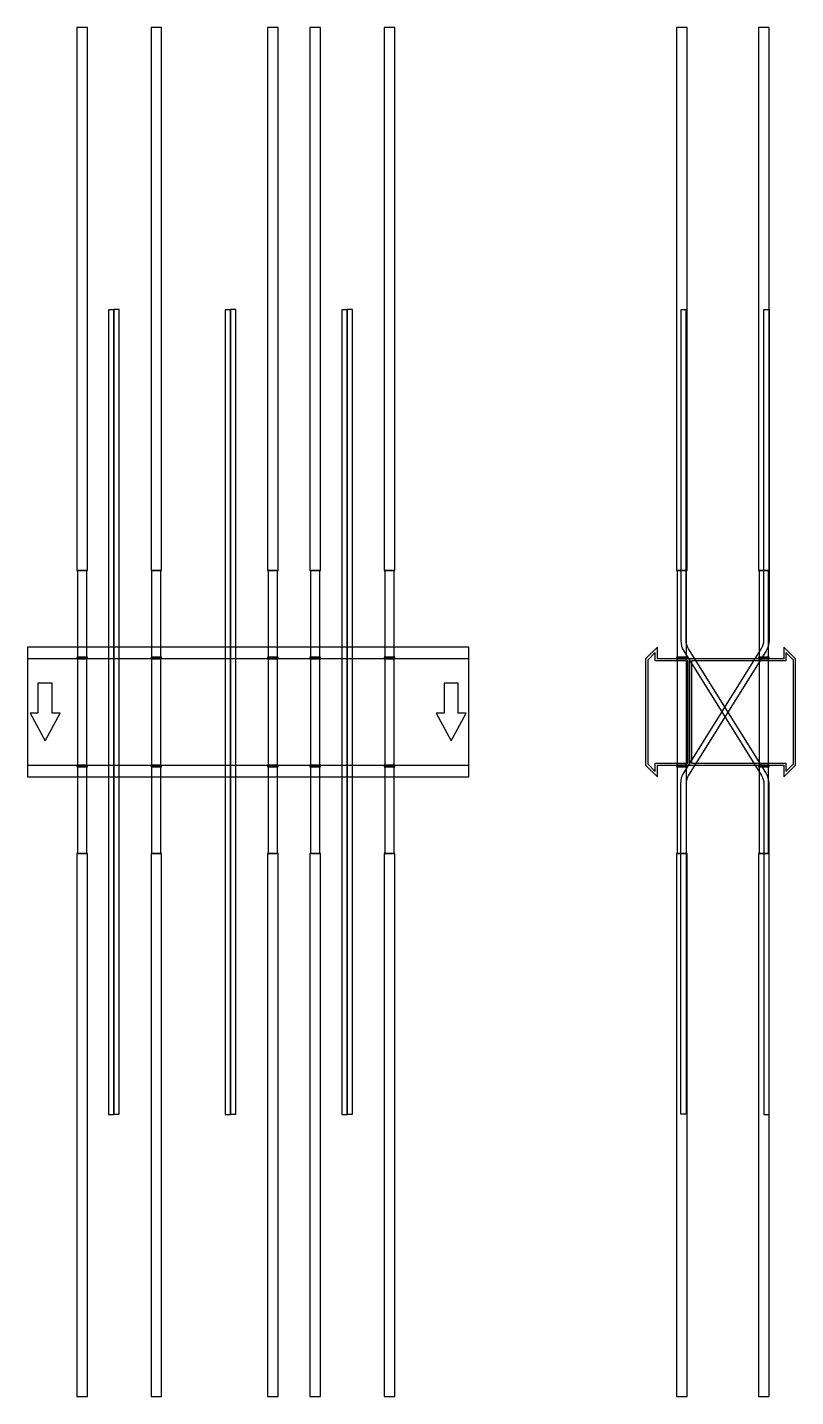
# Model space of a CAD drawing. Extents: x 0 to 870, y -775 to 775.
import ezdxf

# ---------------------------------------------------------------- set-up
doc = ezdxf.new("R2010")
doc.units = 0
doc.layers.add('Halfen', color=7, linetype='CONTINUOUS')

msp = doc.modelspace()

# ---------------------------------------------------------------- linework, layer by layer
at = {"layer": 'Halfen', "color": 7}
for points in [[(68, 160), (68, 775), (56, 775), (56, 160)], [(152, 160), (152, 775), (140, 775), (140, 160)], [(284, 160), (284, 775), (272, 775), (272, 160)], [(332, 160), (332, 775), (320, 775), (320, 160)], [(416, 160), (416, 775), (404, 775), (404, 160)], [(747, 160), (747, 775), (735, 775), (735, 160)], [(840, 160), (840, 775), (828, 775), (828, 160)], [(98, -455.516), (98, 455.381), (92, 455.381), (92, -455.516)], [(104, -455.382), (104, 455.516), (98, 455.516), (98, -455.382)], [(230, -455.516), (230, 455.381), (224, 455.381), (224, -455.516)], [(236, -455.382), (236, 455.516), (230, 455.516), (230, -455.382)], [(362, -455.516), (362, 455.381), (356, 455.381), (356, -455.516)], [(368, -455.382), (368, 455.516), (362, 455.516), (362, -455.382)], [(740, -455.382), (740, -81.17), (740.234, -77.83), (740.93, -74.555), (742.075, -71.408), (743.647, -68.452), (831.265, 71.766), (832.444, 73.984), (833.303, 76.343), (833.825, 78.8), (834, 81.305), (834, 455.516), (840, 455.516), (840, 81.305), (839.766, 77.965), (839.07, 74.69), (837.925, 71.543), (836.353, 68.587), (748.735, -71.631), (747.556, -73.849), (746.697, -76.208), (746.175, -78.665), (746, -81.17), (746, -455.382)], [(840, -455.516), (840, -81.305), (839.766, -77.965), (839.07, -74.69), (837.925, -71.543), (836.353, -68.587), (748.735, 71.631), (747.556, 73.849), (746.697, 76.208), (746.175, 78.665), (746, 81.17), (746, 455.381), (740, 455.381), (740, 81.17), (740.234, 77.83), (740.93, 74.555), (742.075, 71.408), (743.647, 68.452), (831.265, -71.766), (832.444, -73.984), (833.303, -76.343), (833.825, -78.8), (834, -81.305), (834, -455.516)], [(67.25, 62), (67.25, 160), (56.75, 160), (56.75, 62)], [(151.25, 62), (151.25, 160), (140.75, 160), (140.75, 62)], [(283.25, 62), (283.25, 160), (272.75, 160), (272.75, 62)], [(331.25, 62), (331.25, 160), (320.75, 160), (320.75, 62)], [(415.25, 62), (415.25, 160), (404.75, 160), (404.75, 62)], [(746.25, 62), (746.25, 160), (735.75, 160), (735.75, 62)], [(839.25, 62), (839.25, 160), (828.75, 160), (828.75, 62)], [(0, -73.5), (500, -73.5), (500, 73.5), (0, 73.5)], [(68, 60), (68, 62), (56, 62), (56, 60)], [(152, 60), (152, 62), (140, 62), (140, 60)], [(284, 60), (284, 62), (272, 62), (272, 60)], [(332, 60), (332, 62), (320, 62), (320, 60)], [(416, 60), (416, 62), (404, 62), (404, 60)], [(750, -60), (750, 60), (713.5, 60), (713.5, 73.5), (700, 60), (700, -60), (713.5, -73.5), (713.5, -60)], [(748, -58), (748, 58), (711, 58), (711, 67.25), (702.5, 58.75), (702.5, -58.75), (711, -67.25), (711, -58)], [(747, 60), (747, 62), (735, 62), (735, 60)], [(870, -60), (870, 60), (856.5, 73.5), (856.5, 60), (750, 60), (750, -60), (856.5, -60), (856.5, -73.5)], [(867.5, -58.75), (867.5, 58.75), (859, 67.25), (859, 58), (752, 58), (752, -58), (859, -58), (859, -67.25)], [(840, 60), (840, 62), (828, 62), (828, 60)], [(0, -60), (500, -60), (500, 60), (0, 60)], [(67.25, -60), (67.25, 60), (56.75, 60), (56.75, -60)], [(151.25, -60), (151.25, 60), (140.75, 60), (140.75, -60)], [(283.25, -60), (283.25, 60), (272.75, 60), (272.75, -60)], [(331.25, -60), (331.25, 60), (320.75, 60), (320.75, -60)], [(415.25, -60), (415.25, 60), (404.75, 60), (404.75, -60)], [(746.25, -60), (746.25, 60), (735.75, 60), (735.75, -60)], [(839.25, -60), (839.25, 60), (828.75, 60), (828.75, -60)], [(20, -32.5), (37, -1.5), (28, -1.5), (28, 32.5), (12, 32.5), (12, -1.5), (3, -1.5)], [(480, -32.5), (497, -1.5), (488, -1.5), (488, 32.5), (472, 32.5), (472, -1.5), (463, -1.5)], [(68, -62), (68, -60), (56, -60), (56, -62)], [(67.25, -160), (67.25, -62), (56.75, -62), (56.75, -160)], [(152, -62), (152, -60), (140, -60), (140, -62)], [(151.25, -160), (151.25, -62), (140.75, -62), (140.75, -160)], [(284, -62), (284, -60), (272, -60), (272, -62)], [(283.25, -160), (283.25, -62), (272.75, -62), (272.75, -160)], [(332, -62), (332, -60), (320, -60), (320, -62)], [(331.25, -160), (331.25, -62), (320.75, -62), (320.75, -160)], [(416, -62), (416, -60), (404, -60), (404, -62)], [(415.25, -160), (415.25, -62), (404.75, -62), (404.75, -160)], [(747, -62), (747, -60), (735, -60), (735, -62)], [(746.25, -160), (746.25, -62), (735.75, -62), (735.75, -160)], [(840, -62), (840, -60), (828, -60), (828, -62)], [(839.25, -160), (839.25, -62), (828.75, -62), (828.75, -160)], [(68, -775), (68, -160), (56, -160), (56, -775)], [(152, -775), (152, -160), (140, -160), (140, -775)], [(284, -775), (284, -160), (272, -160), (272, -775)], [(332, -775), (332, -160), (320, -160), (320, -775)], [(416, -775), (416, -160), (404, -160), (404, -775)], [(747, -775), (747, -160), (735, -160), (735, -775)], [(840, -775), (840, -160), (828, -160), (828, -775)]]:
    msp.add_lwpolyline(points, close=True, dxfattribs=at)

doc.saveas('drawing.dxf')
